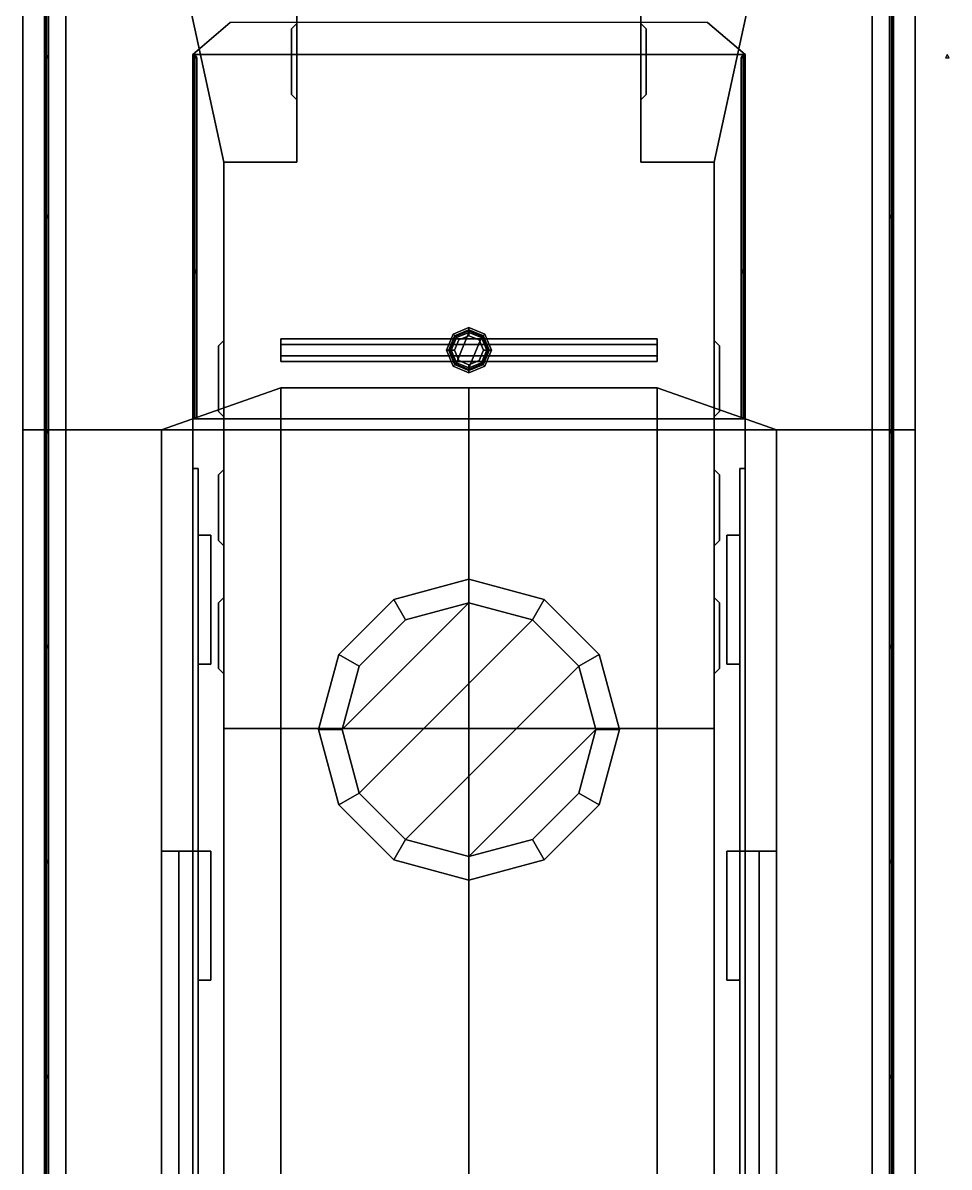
# Model space of a CAD drawing. Extents: x -4.2 to 4.5, y -27.1 to 28.6.
# Drawn here: x -4.15 to 4.47, y 4.27 to 14.91 of the extents above; entities that cross this region are included whole.
import ezdxf

# ---------------------------------------------------------------- set-up
doc = ezdxf.new("R2010")
doc.units = 0
doc.layers.get('0').update_dxf_attribs({"linetype": 'CONTINUOUS'})
doc.layers.add('RAILINGS', color=6, linetype='CONTINUOUS')
doc.layers.add('SUPERSTRUCTURE', color=3, linetype='CONTINUOUS')

msp = doc.modelspace()

# ---------------------------------------------------------------- linework, layer by layer
for points in [[(-3.95, 21.29), (-3.95, 21.29, -1.15), (-3.95, 11.13, -1.15), (-3.95, 11.13)], [(-3.95, 21.29, -1.15), (-3.75, 21.29, -1.36), (-3.75, 11.13, -1.36), (-3.95, 11.13, -1.15)], [(-3.95, 20.73, 0.25), (-3.95, 21.29), (-3.95, 11.13), (-3.95, 11.13, 0.25)], [(-3.95, 11.13, 0.89), (-3.95, 21.29, 0.99), (-3.95, 20.73, 0.5), (-3.95, 11.13, 0.5)], [(-1.6, 13.62, 0.915), (-1.6, 19.57, 0.973), (-3.95, 21.29, 0.99), (-2.28, 13.62, 0.915)], [(-2.28, 11.13, 0.89), (-2.28, 13.62, 0.915), (-3.95, 21.29, 0.99), (-3.95, 11.13, 0.89)], [(-3.75, 11.13, -1.36), (-3.75, 21.29, -1.36), (3.75, 21.29, -1.36), (3.75, 11.13, -1.36)], [(2.28, 13.62, 0.915), (3.95, 21.29, 0.99), (1.6, 19.57, 0.973), (1.6, 13.62, 0.915)], [(3.95, 11.13, 0.89), (3.95, 21.29, 0.99), (2.28, 13.62, 0.915), (2.28, 11.13, 0.89)], [(3.75, 11.13, -1.36), (3.75, 21.29, -1.36), (3.95, 21.29, -1.15), (3.95, 11.13, -1.15)], [(3.95, 11.13, -1.15), (3.95, 21.29, -1.15), (3.95, 21.29), (3.95, 11.13)], [(3.95, 11.13), (3.95, 21.29), (3.95, 20.73, 0.25), (3.95, 11.13, 0.25)], [(3.95, 11.13, 0.5), (3.95, 20.73, 0.5), (3.95, 21.29, 0.99), (3.95, 11.13, 0.89)], [(-4.15, 20.73, 0.5), (-4.15, 20.73, 0.25), (-4.15, 11.13, 0.25), (-4.15, 11.13, 0.5)], [(-4.15, 11.13, 0.25), (-4.15, 20.73, 0.25), (-3.95, 20.73, 0.25), (-3.95, 11.13, 0.25)], [(-3.95, 11.13, 0.5), (-3.95, 20.73, 0.5), (-4.15, 20.73, 0.5), (-4.15, 11.13, 0.5)], [(3.95, 11.13, 0.25), (3.95, 20.73, 0.25), (4.15, 20.73, 0.25), (4.15, 11.13, 0.25)], [(4.15, 11.13, 0.5), (4.15, 20.73, 0.5), (3.95, 20.73, 0.5), (3.95, 11.13, 0.5)], [(4.15, 20.73, 0.25), (4.15, 20.73, 0.5), (4.15, 11.13, 0.5), (4.15, 11.13, 0.25)], [(-1.6, 14.91, 2.64), (-1.6, 14.91, 0.97), (-1.65, 14.86, 1.01), (-1.65, 14.86, 2.59)], [(-1.6, 14.91, 0.97), (-1.6, 14.2, 0.97), (-1.65, 14.25, 1.01), (-1.65, 14.86, 1.01)], [(-1.65, 14.86, 2.59), (-1.65, 14.25, 2.59), (-1.6, 14.2, 2.64), (-1.6, 14.91, 2.64)], [(1.65, 14.86, 2.59), (1.65, 14.86, 1.01), (1.6, 14.91, 0.97), (1.6, 14.91, 2.64)], [(1.6, 14.2, 0.97), (1.6, 14.91, 0.97), (1.65, 14.86, 1.01), (1.65, 14.25, 1.01)], [(1.65, 14.25, 2.59), (1.65, 14.86, 2.59), (1.6, 14.91, 2.64), (1.6, 14.2, 2.64)], [(-1.65, 14.86, 1.01), (-1.65, 14.25, 1.01), (-1.65, 14.25, 2.59), (-1.65, 14.86, 2.59)], [(1.65, 14.25, 1.01), (1.65, 14.86, 1.01), (1.65, 14.86, 2.59), (1.65, 14.25, 2.59)], [(-1.65, 14.25, 2.59), (-1.65, 14.25, 1.01), (-1.6, 14.2, 0.97), (-1.6, 14.2, 2.64)], [(1.6, 14.2, 2.64), (1.6, 14.2, 0.97), (1.65, 14.25, 1.01), (1.65, 14.25, 2.59)], [(-0.117, 11.753, 16.955), (0, 12.035, 16.955), (-0.117, 11.987, 16.955), (-0.165, 11.87, 16.955)], [(-0.148, 12.018, 6.015), (-0.117, 11.987, 6.06), (0, 12.035, 6.06), (0, 12.08, 6.015)], [(-0.117, 11.987, 5.97), (-0.148, 12.018, 6.015), (0, 12.08, 6.015), (0, 12.035, 5.97)], [(0, 12.06, 3.07), (-0.134, 12.004, 3.07), (-0.117, 11.987, 5.97), (0, 12.035, 5.97)], [(-0.127, 11.997, 9.265), (-0.095, 11.965, 9.31), (0, 12.005, 9.31), (0, 12.05, 9.265)], [(-0.095, 11.965, 9.22), (-0.127, 11.997, 9.265), (0, 12.05, 9.265), (0, 12.005, 9.22)], [(0, 12.035, 6.06), (-0.117, 11.987, 6.06), (-0.095, 11.965, 9.22), (0, 12.005, 9.22)], [(0, 12.035, 16.81), (-0.117, 11.987, 16.81), (-0.117, 11.987, 16.955), (0, 12.035, 16.955)], [(0, 11.705, 16.955), (0.117, 11.987, 16.955), (0, 12.035, 16.955), (-0.117, 11.753, 16.955)], [(0, 12.08, 6.015), (0, 12.035, 6.06), (0.117, 11.987, 6.06), (0.148, 12.018, 6.015)], [(0, 12.035, 5.97), (0, 12.08, 6.015), (0.148, 12.018, 6.015), (0.117, 11.987, 5.97)], [(0.134, 12.004, 3.07), (0, 12.06, 3.07), (0, 12.035, 5.97), (0.117, 11.987, 5.97)], [(0, 12.05, 9.265), (0, 12.005, 9.31), (0.095, 11.965, 9.31), (0.127, 11.997, 9.265)], [(0, 12.005, 9.22), (0, 12.05, 9.265), (0.127, 11.997, 9.265), (0.095, 11.965, 9.22)], [(0.117, 11.987, 6.06), (0, 12.035, 6.06), (0, 12.005, 9.22), (0.095, 11.965, 9.22)], [(0.117, 11.987, 16.81), (0, 12.035, 16.81), (0, 12.035, 16.955), (0.117, 11.987, 16.955)], [(-2.28, 11.96, 2.64), (-2.28, 11.96, 0.97), (-2.33, 11.91, 1.01), (-2.33, 11.91, 2.59)], [(-2.28, 11.96, 0.97), (-2.28, 11.25, 0.97), (-2.33, 11.3, 1.01), (-2.33, 11.91, 1.01)], [(-2.33, 11.91, 2.59), (-2.33, 11.3, 2.59), (-2.28, 11.25, 2.64), (-2.28, 11.96, 2.64)], [(1.75, 11.922, 16.006), (1.75, 11.975, 15.915), (-1.75, 11.975, 15.915), (-1.75, 11.922, 16.006)], [(1.75, 11.975, 15.915), (1.75, 11.922, 15.824), (-1.75, 11.922, 15.824), (-1.75, 11.975, 15.915)], [(-1.75, 11.765, 15.915), (-1.75, 11.975, 15.915), (-1.75, 11.922, 15.824), (-1.75, 11.817, 15.824)], [(-1.75, 11.817, 16.006), (-1.75, 11.922, 16.006), (-1.75, 11.975, 15.915), (-1.75, 11.765, 15.915)], [(1.75, 11.817, 16.006), (1.75, 11.922, 16.006), (-1.75, 11.922, 16.006), (-1.75, 11.817, 16.006)], [(1.75, 11.922, 15.824), (1.75, 11.817, 15.824), (-1.75, 11.817, 15.824), (-1.75, 11.922, 15.824)], [(-0.21, 11.87, 6.015), (-0.165, 11.87, 6.06), (-0.117, 11.987, 6.06), (-0.148, 12.018, 6.015)], [(-0.165, 11.87, 5.97), (-0.21, 11.87, 6.015), (-0.148, 12.018, 6.015), (-0.117, 11.987, 5.97)], [(-0.134, 12.004, 3.07), (-0.19, 11.87, 3.07), (-0.165, 11.87, 5.97), (-0.117, 11.987, 5.97)], [(-0.18, 11.87, 9.265), (-0.135, 11.87, 9.31), (-0.095, 11.965, 9.31), (-0.127, 11.997, 9.265)], [(-0.135, 11.87, 9.22), (-0.18, 11.87, 9.265), (-0.127, 11.997, 9.265), (-0.095, 11.965, 9.22)], [(-0.117, 11.987, 6.06), (-0.165, 11.87, 6.06), (-0.135, 11.87, 9.22), (-0.095, 11.965, 9.22)], [(-0.117, 11.987, 16.81), (-0.165, 11.87, 16.81), (-0.165, 11.87, 16.955), (-0.117, 11.987, 16.955)], [(-0.095, 11.965, 9.31), (-0.135, 11.87, 9.31), (-0.135, 11.87, 16.81), (-0.095, 11.965, 16.81)], [(0, 12.005, 9.31), (-0.095, 11.965, 9.31), (-0.095, 11.965, 16.81), (0, 12.005, 16.81)], [(0.095, 11.965, 9.31), (0, 12.005, 9.31), (0, 12.005, 16.81), (0.095, 11.965, 16.81)], [(0.117, 11.753, 16.955), (0.165, 11.87, 16.955), (0.117, 11.987, 16.955), (0, 11.705, 16.955)], [(0.127, 11.997, 9.265), (0.095, 11.965, 9.31), (0.135, 11.87, 9.31), (0.18, 11.87, 9.265)], [(0.095, 11.965, 9.22), (0.127, 11.997, 9.265), (0.18, 11.87, 9.265), (0.135, 11.87, 9.22)], [(0.165, 11.87, 6.06), (0.117, 11.987, 6.06), (0.095, 11.965, 9.22), (0.135, 11.87, 9.22)], [(0.135, 11.87, 9.31), (0.095, 11.965, 9.31), (0.095, 11.965, 16.81), (0.135, 11.87, 16.81)], [(0.148, 12.018, 6.015), (0.117, 11.987, 6.06), (0.165, 11.87, 6.06), (0.21, 11.87, 6.015)], [(0.117, 11.987, 5.97), (0.148, 12.018, 6.015), (0.21, 11.87, 6.015), (0.165, 11.87, 5.97)], [(0.19, 11.87, 3.07), (0.134, 12.004, 3.07), (0.117, 11.987, 5.97), (0.165, 11.87, 5.97)], [(0.165, 11.87, 16.81), (0.117, 11.987, 16.81), (0.117, 11.987, 16.955), (0.165, 11.87, 16.955)], [(1.75, 11.817, 15.824), (1.75, 11.922, 15.824), (1.75, 11.975, 15.915), (1.75, 11.765, 15.915)], [(1.75, 11.765, 15.915), (1.75, 11.975, 15.915), (1.75, 11.922, 16.006), (1.75, 11.817, 16.006)], [(2.33, 11.91, 2.59), (2.33, 11.91, 1.01), (2.28, 11.96, 0.97), (2.28, 11.96, 2.64)], [(2.28, 11.25, 0.97), (2.28, 11.96, 0.97), (2.33, 11.91, 1.01), (2.33, 11.3, 1.01)], [(2.33, 11.3, 2.59), (2.33, 11.91, 2.59), (2.28, 11.96, 2.64), (2.28, 11.25, 2.64)], [(-2.33, 11.91, 1.01), (-2.33, 11.3, 1.01), (-2.33, 11.3, 2.59), (-2.33, 11.91, 2.59)], [(1.75, 11.765, 15.915), (1.75, 11.817, 16.006), (-1.75, 11.817, 16.006), (-1.75, 11.765, 15.915)], [(1.75, 11.817, 15.824), (1.75, 11.765, 15.915), (-1.75, 11.765, 15.915), (-1.75, 11.817, 15.824)], [(-0.148, 11.722, 6.015), (-0.117, 11.753, 6.06), (-0.165, 11.87, 6.06), (-0.21, 11.87, 6.015)], [(-0.117, 11.753, 5.97), (-0.148, 11.722, 6.015), (-0.21, 11.87, 6.015), (-0.165, 11.87, 5.97)], [(-0.19, 11.87, 3.07), (-0.134, 11.736, 3.07), (-0.117, 11.753, 5.97), (-0.165, 11.87, 5.97)], [(-0.127, 11.743, 9.265), (-0.095, 11.775, 9.31), (-0.135, 11.87, 9.31), (-0.18, 11.87, 9.265)], [(-0.095, 11.775, 9.22), (-0.127, 11.743, 9.265), (-0.18, 11.87, 9.265), (-0.135, 11.87, 9.22)], [(-0.165, 11.87, 6.06), (-0.117, 11.753, 6.06), (-0.095, 11.775, 9.22), (-0.135, 11.87, 9.22)], [(-0.165, 11.87, 16.81), (-0.117, 11.753, 16.81), (-0.117, 11.753, 16.955), (-0.165, 11.87, 16.955)], [(-0.135, 11.87, 9.31), (-0.095, 11.775, 9.31), (-0.095, 11.775, 16.81), (-0.135, 11.87, 16.81)], [(0.18, 11.87, 9.265), (0.135, 11.87, 9.31), (0.095, 11.775, 9.31), (0.127, 11.743, 9.265)], [(0.135, 11.87, 9.22), (0.18, 11.87, 9.265), (0.127, 11.743, 9.265), (0.095, 11.775, 9.22)], [(0.117, 11.753, 6.06), (0.165, 11.87, 6.06), (0.135, 11.87, 9.22), (0.095, 11.775, 9.22)], [(0.095, 11.775, 9.31), (0.135, 11.87, 9.31), (0.135, 11.87, 16.81), (0.095, 11.775, 16.81)], [(0.21, 11.87, 6.015), (0.165, 11.87, 6.06), (0.117, 11.753, 6.06), (0.148, 11.722, 6.015)], [(0.165, 11.87, 5.97), (0.21, 11.87, 6.015), (0.148, 11.722, 6.015), (0.117, 11.753, 5.97)], [(0.134, 11.736, 3.07), (0.19, 11.87, 3.07), (0.165, 11.87, 5.97), (0.117, 11.753, 5.97)], [(0.117, 11.753, 16.81), (0.165, 11.87, 16.81), (0.165, 11.87, 16.955), (0.117, 11.753, 16.955)], [(2.33, 11.3, 1.01), (2.33, 11.91, 1.01), (2.33, 11.91, 2.59), (2.33, 11.3, 2.59)], [(0, 11.66, 6.015), (0, 11.705, 6.06), (-0.117, 11.753, 6.06), (-0.148, 11.722, 6.015)], [(0, 11.705, 5.97), (0, 11.66, 6.015), (-0.148, 11.722, 6.015), (-0.117, 11.753, 5.97)], [(-0.134, 11.736, 3.07), (0, 11.68, 3.07), (0, 11.705, 5.97), (-0.117, 11.753, 5.97)], [(0, 11.69, 9.265), (0, 11.735, 9.31), (-0.095, 11.775, 9.31), (-0.127, 11.743, 9.265)], [(0, 11.735, 9.22), (0, 11.69, 9.265), (-0.127, 11.743, 9.265), (-0.095, 11.775, 9.22)], [(-0.117, 11.753, 6.06), (0, 11.705, 6.06), (0, 11.735, 9.22), (-0.095, 11.775, 9.22)], [(-0.117, 11.753, 16.81), (0, 11.705, 16.81), (0, 11.705, 16.955), (-0.117, 11.753, 16.955)], [(-0.095, 11.775, 9.31), (0, 11.735, 9.31), (0, 11.735, 16.81), (-0.095, 11.775, 16.81)], [(0.127, 11.743, 9.265), (0.095, 11.775, 9.31), (0, 11.735, 9.31), (0, 11.69, 9.265)], [(0.095, 11.775, 9.22), (0.127, 11.743, 9.265), (0, 11.69, 9.265), (0, 11.735, 9.22)], [(0, 11.705, 6.06), (0.117, 11.753, 6.06), (0.095, 11.775, 9.22), (0, 11.735, 9.22)], [(0, 11.735, 9.31), (0.095, 11.775, 9.31), (0.095, 11.775, 16.81), (0, 11.735, 16.81)], [(0.148, 11.722, 6.015), (0.117, 11.753, 6.06), (0, 11.705, 6.06), (0, 11.66, 6.015)], [(0.117, 11.753, 5.97), (0.148, 11.722, 6.015), (0, 11.66, 6.015), (0, 11.705, 5.97)], [(0, 11.68, 3.07), (0.134, 11.736, 3.07), (0.117, 11.753, 5.97), (0, 11.705, 5.97)], [(0, 11.705, 16.81), (0.117, 11.753, 16.81), (0.117, 11.753, 16.955), (0, 11.705, 16.955)], [(-2.33, 11.3, 2.59), (-2.33, 11.3, 1.01), (-2.28, 11.25, 0.97), (-2.28, 11.25, 2.64)], [(2.28, 11.25, 2.64), (2.28, 11.25, 0.97), (2.33, 11.3, 1.01), (2.33, 11.3, 2.59)], [(-4.15, 11.13, 0.5), (-4.15, 11.13, 0.25), (-4.15, 0, 0.25), (-4.15, 0, 0.5)], [(-4.15, 0, 0.25), (-4.15, 11.13, 0.25), (-3.95, 11.13, 0.25), (-3.95, 0, 0.25)], [(-3.95, 0, 0.5), (-3.95, 11.13, 0.5), (-4.15, 11.13, 0.5), (-4.15, 0, 0.5)], [(-3.95, 11.13), (-3.95, 11.13, -1.15), (-3.95, 0, -1.15), (-3.95, 0)], [(-3.95, 11.13, -1.15), (-3.75, 11.13, -1.36), (-3.75, 0, -1.36), (-3.95, 0, -1.15)], [(-3.95, 11.13, 0.25), (-3.95, 11.13), (-3.95, 0), (-3.95, 0, 0.25)], [(-3.95, 11.13, 0.89), (-3.95, 11.13, 0.5), (-3.95, 0, 0.5), (-3.95, 0, 0.89)], [(-2.28, 2.44, 0.89), (-2.28, 11.13, 0.89), (-3.95, 11.13, 0.89), (-3.95, 0, 0.89)], [(-3.75, 0, -1.36), (-3.75, 11.13, -1.36), (3.75, 11.13, -1.36), (3.75, 0, -1.36)], [(3.95, 0, 0.89), (3.95, 11.13, 0.89), (2.28, 11.13, 0.89), (2.28, 2.44, 0.89)], [(3.75, 0, -1.36), (3.75, 11.13, -1.36), (3.95, 11.13, -1.15), (3.95, 0, -1.15)], [(3.95, 0, -1.15), (3.95, 11.13, -1.15), (3.95, 11.13), (3.95, 0)], [(3.95, 0), (3.95, 11.13), (3.95, 11.13, 0.25), (3.95, 0, 0.25)], [(3.95, 0, 0.25), (3.95, 11.13, 0.25), (4.15, 11.13, 0.25), (4.15, 0, 0.25)], [(4.15, 0, 0.5), (4.15, 11.13, 0.5), (3.95, 11.13, 0.5), (3.95, 0, 0.5)], [(3.95, 0, 0.5), (3.95, 11.13, 0.5), (3.95, 11.13, 0.89), (3.95, 0, 0.89)], [(4.15, 11.13, 0.25), (4.15, 11.13, 0.5), (4.15, 0, 0.5), (4.15, 0, 0.25)], [(-2.52, 10.77, 3.56), (-2.52, -9.66, 3.56), (-2.52, -8.71, 3.73), (-2.52, 10.15, 3.73)], [(-2.52, 10.77, 3.56), (-2.52, 10.15, 3.73), (-2.52, 10.15, 4.7), (-2.52, 10.77, 4.8)], [(-2.52, 10.15, 4.7), (-2.52, -8.71, 4.7), (-2.52, -9.66, 4.8), (-2.52, 10.77, 4.8)], [(-2.28, 10.76, 2.64), (-2.28, 10.76, 0.97), (-2.33, 10.71, 1.01), (-2.33, 10.71, 2.59)], [(-2.28, 10.76, 0.97), (-2.28, 10.05, 0.97), (-2.33, 10.1, 1.01), (-2.33, 10.71, 1.01)], [(-2.33, 10.71, 2.59), (-2.33, 10.1, 2.59), (-2.28, 10.05, 2.64), (-2.28, 10.76, 2.64)], [(2.33, 10.71, 2.59), (2.33, 10.71, 1.01), (2.28, 10.76, 0.97), (2.28, 10.76, 2.64)], [(2.28, 10.05, 0.97), (2.28, 10.76, 0.97), (2.33, 10.71, 1.01), (2.33, 10.1, 1.01)], [(2.33, 10.1, 2.59), (2.33, 10.71, 2.59), (2.28, 10.76, 2.64), (2.28, 10.05, 2.64)], [(2.52, -8.71, 3.73), (2.52, -9.66, 3.56), (2.52, 10.77, 3.56), (2.52, 10.15, 3.73)], [(2.52, 10.15, 4.7), (2.52, 10.15, 3.73), (2.52, 10.77, 3.56), (2.52, 10.77, 4.8)], [(2.52, -9.66, 4.8), (2.52, -8.71, 4.7), (2.52, 10.15, 4.7), (2.52, 10.77, 4.8)], [(-2.33, 10.71, 1.01), (-2.33, 10.1, 1.01), (-2.33, 10.1, 2.59), (-2.33, 10.71, 2.59)], [(2.33, 10.1, 1.01), (2.33, 10.71, 1.01), (2.33, 10.71, 2.59), (2.33, 10.1, 2.59)], [(-2.52, 10.15, 3.73), (-2.52, 8.95, 3.73), (-2.4, 8.95, 3.73), (-2.4, 10.15, 3.73)], [(-2.52, 10.15, 4.7), (-2.52, 10.15, 3.73), (-2.4, 10.15, 3.73), (-2.4, 10.15, 4.7)], [(-2.4, 10.15, 3.73), (-2.4, 8.95, 3.73), (-2.4, 8.95, 4.7), (-2.4, 10.15, 4.7)], [(2.4, 10.15, 3.73), (2.4, 8.95, 3.73), (2.52, 8.95, 3.73), (2.52, 10.15, 3.73)], [(2.4, 10.15, 4.7), (2.4, 10.15, 3.73), (2.52, 10.15, 3.73), (2.52, 10.15, 4.7)], [(2.4, 8.95, 4.7), (2.4, 8.95, 3.73), (2.4, 10.15, 3.73), (2.4, 10.15, 4.7)], [(-2.33, 10.1, 2.59), (-2.33, 10.1, 1.01), (-2.28, 10.05, 0.97), (-2.28, 10.05, 2.64)], [(2.28, 10.05, 2.64), (2.28, 10.05, 0.97), (2.33, 10.1, 1.01), (2.33, 10.1, 2.59)], [(0, 9.74, 5.39), (-0.7, 9.552, 5.28), (-0.7, 9.552, 5.8), (0, 9.74, 5.8)], [(0, 9.74, 5.8), (-0.7, 9.552, 5.8), (-0.59, 9.362, 5.8), (0, 9.52, 5.8)], [(0.7, 9.552, 5.28), (0, 9.74, 5.39), (0, 9.74, 5.8), (0.7, 9.552, 5.8)], [(0.7, 9.552, 5.8), (0, 9.74, 5.8), (0, 9.52, 5.8), (0.59, 9.362, 5.8)], [(-2.28, 9.57, 2.64), (-2.28, 9.57, 0.97), (-2.33, 9.52, 1.01), (-2.33, 9.52, 2.59)], [(-2.28, 9.57, 0.97), (-2.28, 8.86, 0.97), (-2.33, 8.91, 1.01), (-2.33, 9.52, 1.01)], [(-2.33, 9.52, 2.59), (-2.33, 8.91, 2.59), (-2.28, 8.86, 2.64), (-2.28, 9.57, 2.64)], [(-2.33, 9.52, 1.01), (-2.33, 8.91, 1.01), (-2.33, 8.91, 2.59), (-2.33, 9.52, 2.59)], [(-0.7, 9.552, 5.28), (-1.212, 9.04, 5.2), (-1.212, 9.04, 5.8), (-0.7, 9.552, 5.8)], [(-0.7, 9.552, 5.8), (-1.212, 9.04, 5.8), (-1.022, 8.93, 5.8), (-0.59, 9.362, 5.8)], [(-1.022, 7.75, 5.41), (0.59, 9.362, 5.41), (0, 9.52, 5.41), (-1.18, 8.34, 5.41)], [(-1.18, 8.34, 5.41), (0, 9.52, 5.41), (-0.59, 9.362, 5.41), (-1.022, 8.93, 5.41)], [(-0.59, 9.362, 5.39), (0, 9.52, 5.39), (0, 9.52, 5.8), (-0.59, 9.362, 5.8)], [(0, 9.52, 5.39), (0.59, 9.362, 5.39), (0.59, 9.362, 5.8), (0, 9.52, 5.8)], [(1.212, 9.04, 5.8), (0.7, 9.552, 5.8), (0.59, 9.362, 5.8), (1.022, 8.93, 5.8)], [(1.212, 9.04, 5.2), (0.7, 9.552, 5.28), (0.7, 9.552, 5.8), (1.212, 9.04, 5.8)], [(2.33, 9.52, 2.59), (2.33, 9.52, 1.01), (2.28, 9.57, 0.97), (2.28, 9.57, 2.64)], [(2.28, 8.86, 0.97), (2.28, 9.57, 0.97), (2.33, 9.52, 1.01), (2.33, 8.91, 1.01)], [(2.33, 8.91, 2.59), (2.33, 9.52, 2.59), (2.28, 9.57, 2.64), (2.28, 8.86, 2.64)], [(2.33, 8.91, 1.01), (2.33, 9.52, 1.01), (2.33, 9.52, 2.59), (2.33, 8.91, 2.59)], [(-1.022, 8.93, 5.39), (-0.59, 9.362, 5.39), (-0.59, 9.362, 5.8), (-1.022, 8.93, 5.8)], [(-0.59, 7.318, 5.41), (1.022, 8.93, 5.41), (0.59, 9.362, 5.41), (-1.022, 7.75, 5.41)], [(0.59, 9.362, 5.39), (1.022, 8.93, 5.39), (1.022, 8.93, 5.8), (0.59, 9.362, 5.8)], [(-2.4, 8.95, 4.7), (-2.4, 8.95, 3.73), (-2.52, 8.95, 3.73), (-2.52, 8.95, 4.7)], [(-2.52, 8.95, 3.73), (-2.52, 7.21, 3.73), (-2.52, 7.21, 4.7), (-2.52, 8.95, 4.7)], [(-1.212, 9.04, 5.2), (-1.4, 8.34, 5.17), (-1.4, 8.34, 5.8), (-1.212, 9.04, 5.8)], [(-1.212, 9.04, 5.8), (-1.4, 8.34, 5.8), (-1.18, 8.34, 5.8), (-1.022, 8.93, 5.8)], [(1.4, 8.34, 5.8), (1.212, 9.04, 5.8), (1.022, 8.93, 5.8), (1.18, 8.34, 5.8)], [(1.4, 8.34, 5.17), (1.212, 9.04, 5.2), (1.212, 9.04, 5.8), (1.4, 8.34, 5.8)], [(2.52, 8.95, 4.7), (2.52, 8.95, 3.73), (2.4, 8.95, 3.73), (2.4, 8.95, 4.7)], [(2.52, 7.21, 4.7), (2.52, 7.21, 3.73), (2.52, 8.95, 3.73), (2.52, 8.95, 4.7)], [(-2.33, 8.91, 2.59), (-2.33, 8.91, 1.01), (-2.28, 8.86, 0.97), (-2.28, 8.86, 2.64)], [(-1.18, 8.34, 5.39), (-1.022, 8.93, 5.39), (-1.022, 8.93, 5.8), (-1.18, 8.34, 5.8)], [(0, 7.16, 5.41), (1.18, 8.34, 5.41), (1.022, 8.93, 5.41), (-0.59, 7.318, 5.41)], [(1.022, 8.93, 5.39), (1.18, 8.34, 5.39), (1.18, 8.34, 5.8), (1.022, 8.93, 5.8)], [(2.28, 8.86, 2.64), (2.28, 8.86, 0.97), (2.33, 8.91, 1.01), (2.33, 8.91, 2.59)], [(-1.4, 8.34, 5.17), (-1.212, 7.64, 5.2), (-1.212, 7.64, 5.8), (-1.4, 8.34, 5.8)], [(-1.4, 8.34, 5.8), (-1.212, 7.64, 5.8), (-1.022, 7.75, 5.8), (-1.18, 8.34, 5.8)], [(-1.022, 7.75, 5.39), (-1.18, 8.34, 5.39), (-1.18, 8.34, 5.8), (-1.022, 7.75, 5.8)], [(0.59, 7.318, 5.41), (1.022, 7.75, 5.41), (1.18, 8.34, 5.41), (0, 7.16, 5.41)], [(1.18, 8.34, 5.39), (1.022, 7.75, 5.39), (1.022, 7.75, 5.8), (1.18, 8.34, 5.8)], [(1.212, 7.64, 5.8), (1.4, 8.34, 5.8), (1.18, 8.34, 5.8), (1.022, 7.75, 5.8)], [(1.212, 7.64, 5.2), (1.4, 8.34, 5.17), (1.4, 8.34, 5.8), (1.212, 7.64, 5.8)], [(-1.212, 7.64, 5.8), (-0.7, 7.128, 5.8), (-0.59, 7.318, 5.8), (-1.022, 7.75, 5.8)], [(-0.59, 7.318, 5.39), (-1.022, 7.75, 5.39), (-1.022, 7.75, 5.8), (-0.59, 7.318, 5.8)], [(1.022, 7.75, 5.39), (0.59, 7.318, 5.39), (0.59, 7.318, 5.8), (1.022, 7.75, 5.8)], [(0.7, 7.128, 5.8), (1.212, 7.64, 5.8), (1.022, 7.75, 5.8), (0.59, 7.318, 5.8)], [(-1.212, 7.64, 5.2), (-0.7, 7.128, 5.28), (-0.7, 7.128, 5.8), (-1.212, 7.64, 5.8)], [(0.7, 7.128, 5.28), (1.212, 7.64, 5.2), (1.212, 7.64, 5.8), (0.7, 7.128, 5.8)], [(-0.7, 7.128, 5.8), (0, 6.94, 5.8), (0, 7.16, 5.8), (-0.59, 7.318, 5.8)], [(0, 7.16, 5.39), (-0.59, 7.318, 5.39), (-0.59, 7.318, 5.8), (0, 7.16, 5.8)], [(0.59, 7.318, 5.39), (0, 7.16, 5.39), (0, 7.16, 5.8), (0.59, 7.318, 5.8)], [(0, 6.94, 5.8), (0.7, 7.128, 5.8), (0.59, 7.318, 5.8), (0, 7.16, 5.8)], [(-2.52, 7.21, 4.7), (-2.52, 7.21, 3.73), (-2.4, 7.21, 3.73), (-2.4, 7.21, 4.7)], [(-2.52, 7.21, 3.73), (-2.52, 6.01, 3.73), (-2.4, 6.01, 3.73), (-2.4, 7.21, 3.73)], [(-2.4, 7.21, 3.73), (-2.4, 6.01, 3.73), (-2.4, 6.01, 4.7), (-2.4, 7.21, 4.7)], [(2.4, 6.01, 4.7), (2.4, 6.01, 3.73), (2.4, 7.21, 3.73), (2.4, 7.21, 4.7)], [(2.4, 7.21, 4.7), (2.4, 7.21, 3.73), (2.52, 7.21, 3.73), (2.52, 7.21, 4.7)], [(2.4, 7.21, 3.73), (2.4, 6.01, 3.73), (2.52, 6.01, 3.73), (2.52, 7.21, 3.73)], [(-0.7, 7.128, 5.28), (0, 6.94, 5.39), (0, 6.94, 5.8), (-0.7, 7.128, 5.8)], [(0, 6.94, 5.39), (0.7, 7.128, 5.28), (0.7, 7.128, 5.8), (0, 6.94, 5.8)], [(-2.4, 6.01, 4.7), (-2.4, 6.01, 3.73), (-2.52, 6.01, 3.73), (-2.52, 6.01, 4.7)], [(-2.52, 6.01, 3.73), (-2.52, 4.27, 3.73), (-2.52, 4.27, 4.7), (-2.52, 6.01, 4.7)], [(2.52, 6.01, 4.7), (2.52, 6.01, 3.73), (2.4, 6.01, 3.73), (2.4, 6.01, 4.7)], [(2.52, 4.27, 4.7), (2.52, 4.27, 3.73), (2.52, 6.01, 3.73), (2.52, 6.01, 4.7)]]:
    msp.add_3dface(points)
at = {"layer": 'RAILINGS'}
for points in [[(-3.93, 11.13, 1.86), (-3.947, 11.13, 1.89), (-3.947, 21.29, 1.98), (-3.93, 21.29, 1.95)], [(-3.947, 11.13, 1.89), (-3.913, 11.13, 1.89), (-3.913, 21.29, 1.98), (-3.947, 21.29, 1.98)], [(-3.913, 11.13, 1.89), (-3.93, 11.13, 1.86), (-3.93, 21.29, 1.95), (-3.913, 21.29, 1.98)], [(3.913, 11.13, 1.89), (3.947, 11.13, 1.89), (3.947, 21.29, 1.98), (3.913, 21.29, 1.98)], [(3.93, 11.13, 1.86), (3.913, 11.13, 1.89), (3.913, 21.29, 1.98), (3.93, 21.29, 1.95)], [(3.947, 11.13, 1.89), (3.93, 11.13, 1.86), (3.93, 21.29, 1.95), (3.947, 21.29, 1.98)], [(-3.913, 14.59, 1.5), (-3.93, 14.62, 1.47), (-3.947, 14.59, 1.5)], [(-2.55, 14.62, 3.07), (-2.567, 14.59, 3.07), (-2.567, 14.59, 4.07), (-2.55, 14.62, 4.04)], [(-2.55, 11.23, 3.55), (-2.567, 11.23, 3.58), (-2.567, 14.59, 3.58), (-2.55, 14.62, 3.55)], [(-2.55, 11.23, 4.04), (-2.567, 11.23, 4.07), (-2.567, 14.59, 4.07), (-2.55, 14.62, 4.04)], [(-2.533, 14.59, 4.07), (-2.55, 14.62, 4.04), (-2.567, 14.59, 4.07)], [(-2.567, 14.59, 3.07), (-2.533, 14.59, 3.07), (-2.533, 14.59, 4.07), (-2.567, 14.59, 4.07)], [(-2.567, 11.23, 3.58), (-2.533, 11.23, 3.58), (-2.533, 14.59, 3.58), (-2.567, 14.59, 3.58)], [(-2.567, 11.23, 4.07), (-2.533, 11.23, 4.07), (-2.533, 14.59, 4.07), (-2.567, 14.59, 4.07)], [(-2.533, 14.59, 3.07), (-2.55, 14.62, 3.07), (-2.55, 14.62, 4.04), (-2.533, 14.59, 4.07)], [(-2.533, 11.23, 3.58), (-2.55, 11.23, 3.55), (-2.55, 14.62, 3.55), (-2.533, 14.59, 3.58)], [(-2.533, 11.23, 4.07), (-2.55, 11.23, 4.04), (-2.55, 14.62, 4.04), (-2.533, 14.59, 4.07)], [(2.55, 14.62, 3.07), (2.533, 14.59, 3.07), (2.533, 14.59, 4.07), (2.55, 14.62, 4.04)], [(2.55, 11.23, 4.04), (2.533, 11.23, 4.07), (2.533, 14.59, 4.07), (2.55, 14.62, 4.04)], [(2.55, 11.23, 3.55), (2.533, 11.23, 3.58), (2.533, 14.59, 3.58), (2.55, 14.62, 3.55)], [(2.567, 14.59, 4.07), (2.55, 14.62, 4.04), (2.533, 14.59, 4.07)], [(2.533, 14.59, 3.07), (2.567, 14.59, 3.07), (2.567, 14.59, 4.07), (2.533, 14.59, 4.07)], [(2.533, 11.23, 4.07), (2.567, 11.23, 4.07), (2.567, 14.59, 4.07), (2.533, 14.59, 4.07)], [(2.533, 11.23, 3.58), (2.567, 11.23, 3.58), (2.567, 14.59, 3.58), (2.533, 14.59, 3.58)], [(2.567, 14.59, 3.07), (2.55, 14.62, 3.07), (2.55, 14.62, 4.04), (2.567, 14.59, 4.07)], [(2.567, 11.23, 4.07), (2.55, 11.23, 4.04), (2.55, 14.62, 4.04), (2.567, 14.59, 4.07)], [(2.567, 11.23, 3.58), (2.55, 11.23, 3.55), (2.55, 14.62, 3.55), (2.567, 14.59, 3.58)], [(4.467, 14.59, 1.5), (4.45, 14.62, 1.47), (4.433, 14.59, 1.5)], [(-3.93, 13.13, 0.9), (-3.947, 13.1, 0.9), (-3.947, 13.1, 1.9), (-3.93, 13.13, 1.87)], [(-3.947, 13.1, 0.9), (-3.913, 13.1, 0.9), (-3.913, 13.1, 1.9), (-3.947, 13.1, 1.9)], [(-3.913, 13.1, 0.9), (-3.93, 13.13, 0.9), (-3.93, 13.13, 1.87), (-3.913, 13.1, 1.9)], [(3.93, 13.13, 0.9), (3.913, 13.1, 0.9), (3.913, 13.1, 1.9), (3.93, 13.13, 1.87)], [(3.913, 13.1, 0.9), (3.947, 13.1, 0.9), (3.947, 13.1, 1.9), (3.913, 13.1, 1.9)], [(3.947, 13.1, 0.9), (3.93, 13.13, 0.9), (3.93, 13.13, 1.87), (3.947, 13.1, 1.9)], [(-2.55, 12.62, 3.07), (-2.567, 12.59, 3.07), (-2.567, 12.59, 4.07), (-2.55, 12.62, 4.04)], [(-2.567, 12.59, 3.07), (-2.533, 12.59, 3.07), (-2.533, 12.59, 4.07), (-2.567, 12.59, 4.07)], [(-2.533, 12.59, 3.07), (-2.55, 12.62, 3.07), (-2.55, 12.62, 4.04), (-2.533, 12.59, 4.07)], [(2.55, 12.62, 3.07), (2.533, 12.59, 3.07), (2.533, 12.59, 4.07), (2.55, 12.62, 4.04)], [(2.533, 12.59, 3.07), (2.567, 12.59, 3.07), (2.567, 12.59, 4.07), (2.533, 12.59, 4.07)], [(2.567, 12.59, 3.07), (2.55, 12.62, 3.07), (2.55, 12.62, 4.04), (2.567, 12.59, 4.07)], [(-3.93, -0.87, 1.86), (-3.947, -0.9, 1.89), (-3.947, 11.13, 1.89), (-3.93, 11.13, 1.86)], [(-3.947, -0.9, 1.89), (-3.913, -0.9, 1.89), (-3.913, 11.13, 1.89), (-3.947, 11.13, 1.89)], [(-3.93, 11.13, 0.89), (-3.947, 11.1, 0.89), (-3.947, 11.1, 1.89), (-3.93, 11.13, 1.86)], [(-3.947, 11.1, 0.89), (-3.913, 11.1, 0.89), (-3.913, 11.1, 1.89), (-3.947, 11.1, 1.89)], [(-3.913, -0.9, 1.89), (-3.93, -0.87, 1.86), (-3.93, 11.13, 1.86), (-3.913, 11.13, 1.89)], [(-3.913, 11.1, 0.89), (-3.93, 11.13, 0.89), (-3.93, 11.13, 1.86), (-3.913, 11.1, 1.89)], [(3.93, -0.87, 1.86), (3.913, -0.9, 1.89), (3.913, 11.13, 1.89), (3.93, 11.13, 1.86)], [(3.913, -0.9, 1.89), (3.947, -0.9, 1.89), (3.947, 11.13, 1.89), (3.913, 11.13, 1.89)], [(3.93, 11.13, 0.89), (3.913, 11.1, 0.89), (3.913, 11.1, 1.89), (3.93, 11.13, 1.86)], [(3.913, 11.1, 0.89), (3.947, 11.1, 0.89), (3.947, 11.1, 1.89), (3.913, 11.1, 1.89)], [(3.947, -0.9, 1.89), (3.93, -0.87, 1.86), (3.93, 11.13, 1.86), (3.947, 11.13, 1.89)], [(3.947, 11.1, 0.89), (3.93, 11.13, 0.89), (3.93, 11.13, 1.86), (3.947, 11.1, 1.89)], [(-3.93, 9.13, 0.89), (-3.947, 9.1, 0.89), (-3.947, 9.1, 1.89), (-3.93, 9.13, 1.86)], [(-3.947, 9.1, 0.89), (-3.913, 9.1, 0.89), (-3.913, 9.1, 1.89), (-3.947, 9.1, 1.89)], [(-3.913, 9.1, 0.89), (-3.93, 9.13, 0.89), (-3.93, 9.13, 1.86), (-3.913, 9.1, 1.89)], [(3.93, 9.13, 0.89), (3.913, 9.1, 0.89), (3.913, 9.1, 1.89), (3.93, 9.13, 1.86)], [(3.913, 9.1, 0.89), (3.947, 9.1, 0.89), (3.947, 9.1, 1.89), (3.913, 9.1, 1.89)], [(3.947, 9.1, 0.89), (3.93, 9.13, 0.89), (3.93, 9.13, 1.86), (3.947, 9.1, 1.89)], [(-3.93, 7.13, 0.89), (-3.947, 7.1, 0.89), (-3.947, 7.1, 1.89), (-3.93, 7.13, 1.86)], [(-3.947, 7.1, 0.89), (-3.913, 7.1, 0.89), (-3.913, 7.1, 1.89), (-3.947, 7.1, 1.89)], [(-3.913, 7.1, 0.89), (-3.93, 7.13, 0.89), (-3.93, 7.13, 1.86), (-3.913, 7.1, 1.89)], [(3.93, 7.13, 0.89), (3.913, 7.1, 0.89), (3.913, 7.1, 1.89), (3.93, 7.13, 1.86)], [(3.913, 7.1, 0.89), (3.947, 7.1, 0.89), (3.947, 7.1, 1.89), (3.913, 7.1, 1.89)], [(3.947, 7.1, 0.89), (3.93, 7.13, 0.89), (3.93, 7.13, 1.86), (3.947, 7.1, 1.89)], [(-3.93, 5.13, 0.89), (-3.947, 5.1, 0.89), (-3.947, 5.1, 1.89), (-3.93, 5.13, 1.86)], [(-3.913, 5.1, 0.89), (-3.93, 5.13, 0.89), (-3.93, 5.13, 1.86), (-3.913, 5.1, 1.89)], [(3.93, 5.13, 0.89), (3.913, 5.1, 0.89), (3.913, 5.1, 1.89), (3.93, 5.13, 1.86)], [(3.947, 5.1, 0.89), (3.93, 5.13, 0.89), (3.93, 5.13, 1.86), (3.947, 5.1, 1.89)], [(-3.947, 5.1, 0.89), (-3.913, 5.1, 0.89), (-3.913, 5.1, 1.89), (-3.947, 5.1, 1.89)], [(3.913, 5.1, 0.89), (3.947, 5.1, 0.89), (3.947, 5.1, 1.89), (3.913, 5.1, 1.89)]]:
    msp.add_3dface(points, dxfattribs=at)
at = {"layer": 'SUPERSTRUCTURE'}
for points in [[(-1.6, 18.37, 2.64), (-1.6, 14.2, 2.64), (-1.6, 13.62, 2.75), (-1.6, 19.57, 2.75)], [(-1.6, 18.37, 0.97), (-1.6, 19.57, 0.973), (-1.6, 13.62, 0.915), (-1.6, 14.2, 0.97)], [(1.6, 14.2, 0.97), (1.6, 13.62, 0.915), (1.6, 19.57, 0.973), (1.6, 18.37, 0.97)], [(1.6, 13.62, 2.75), (1.6, 14.2, 2.64), (1.6, 18.37, 2.64), (1.6, 19.57, 2.75)], [(-1.6, 16.52, 2.64), (-1.6, 16.52, 0.97), (-1.6, 14.91, 0.97), (-1.6, 14.91, 2.64)], [(1.6, 14.91, 2.64), (1.6, 14.91, 0.97), (1.6, 16.52, 0.97), (1.6, 16.52, 2.64)], [(2.57, 14.62, 3.07), (2.22, 14.92, 3.07), (-2.22, 14.92, 3.07), (-2.57, 14.62, 3.07)], [(-2.22, 14.92, 3.07), (-2.22, 14.92, 2.75), (-2.57, 14.62, 2.75), (-2.57, 14.62, 3.07)], [(2.57, 14.62, 2.75), (2.22, 14.92, 2.75), (2.22, 14.92, 3.07), (2.57, 14.62, 3.07)], [(-2.57, 14.62, 3.07), (-2.57, 11.23, 3.07), (2.57, 11.23, 3.07), (2.57, 14.62, 3.07)], [(-2.57, 14.62, 2.75), (-2.57, 11.23, 2.75), (-2.57, 11.23, 3.07), (-2.57, 14.62, 3.07)], [(2.57, 11.23, 3.07), (2.57, 11.23, 2.75), (2.57, 14.62, 2.75), (2.57, 14.62, 3.07)], [(-1.6, 14.2, 2.64), (-1.6, 14.2, 0.97), (-1.6, 13.62, 0.915), (-1.6, 13.62, 2.75)], [(1.6, 13.62, 2.75), (1.6, 13.62, 0.915), (1.6, 14.2, 0.97), (1.6, 14.2, 2.64)], [(-2.28, 13.62, 0.915), (-2.28, 11.96, 0.97), (-2.28, 11.96, 2.64), (-2.28, 13.62, 2.75)], [(-1.6, 13.62, 2.75), (-1.6, 13.62, 0.915), (-2.28, 13.62, 0.915), (-2.28, 13.62, 2.75)], [(-2.28, 13.62, 0.915), (-2.28, 11.13, 0.89), (-2.28, 11.25, 0.97), (-2.28, 11.96, 0.97)], [(-2.28, 11.96, 2.64), (-2.28, 11.25, 2.64), (-2.28, 11.13, 2.75), (-2.28, 13.62, 2.75)], [(2.28, 13.62, 2.75), (2.28, 13.62, 0.915), (1.6, 13.62, 0.915), (1.6, 13.62, 2.75)], [(2.28, 11.25, 0.97), (2.28, 11.13, 0.89), (2.28, 13.62, 0.915), (2.28, 11.96, 0.97)], [(2.28, 11.96, 2.64), (2.28, 11.96, 0.97), (2.28, 13.62, 0.915), (2.28, 13.62, 2.75)], [(2.28, 11.13, 2.75), (2.28, 11.25, 2.64), (2.28, 11.96, 2.64), (2.28, 13.62, 2.75)], [(-1.75, 11.52, 4.8), (-2.86, 11.13, 4.8), (-2.86, 11.13, 4.96), (-1.75, 11.52, 5.12)], [(-2.86, 11.13, 4.96), (-2.86, -10.52, 4.96), (-1.75, -10.52, 5.12), (-1.75, 11.52, 5.12)], [(1.75, 11.52, 5.12), (1.75, 11.52, 4.8), (-1.75, 11.52, 4.8), (-1.75, 11.52, 5.12)], [(-1.75, 11.52, 5.12), (0, 11.52, 5.39), (0, 11.52, 5.39), (1.75, 11.52, 5.12)], [(-1.75, -10.52, 5.12), (0, -10.52, 5.39), (0, 11.52, 5.39), (-1.75, 11.52, 5.12)], [(0, 11.52, 5.39), (0, -10.52, 5.39), (1.75, -10.52, 5.12), (1.75, 11.52, 5.12)], [(2.86, 11.13, 4.96), (2.86, 11.13, 4.8), (1.75, 11.52, 4.8), (1.75, 11.52, 5.12)], [(1.75, -10.52, 5.12), (2.86, -10.52, 4.96), (2.86, 11.13, 4.96), (1.75, 11.52, 5.12)], [(2.57, 11.23, 4.8), (2.57, 11.23, 2.75), (-2.57, 11.23, 2.75), (-2.57, 11.23, 4.8)], [(-2.57, 11.23, 2.75), (-2.57, 10.77, 3.56), (-2.57, 10.77, 4.8), (-2.57, 11.23, 4.8)], [(-2.57, 11.23, 2.75), (-2.57, 7.21, 2.98), (-2.57, 7.21, 3.56), (-2.57, 10.77, 3.56)], [(-2.57, 11.23, 2.75), (-2.57, -9.66, 2.75), (-2.57, -0.43, 2.98), (-2.57, 7.21, 2.98)], [(-2.28, 11.25, 0.97), (-2.28, 11.13, 0.89), (-2.28, 11.13, 2.75), (-2.28, 11.25, 2.64)], [(2.28, 11.13, 2.75), (2.28, 11.13, 0.89), (2.28, 11.25, 0.97), (2.28, 11.25, 2.64)], [(2.57, 10.77, 4.8), (2.57, 10.77, 3.56), (2.57, 11.23, 2.75), (2.57, 11.23, 4.8)], [(2.57, 7.21, 3.56), (2.57, 7.21, 2.98), (2.57, 11.23, 2.75), (2.57, 10.77, 3.56)], [(2.57, -0.43, 2.98), (2.57, -9.66, 2.75), (2.57, 11.23, 2.75), (2.57, 7.21, 2.98)], [(-2.86, 11.13, 4.8), (-2.86, -10.52, 4.8), (-2.86, -10.52, 4.96), (-2.86, 11.13, 4.96)], [(-2.28, 10.76, 2.64), (-2.28, 8.86, 2.64), (-2.28, 8.35, 2.75), (-2.28, 11.13, 2.75)], [(-2.28, 11.13, 0.89), (-2.28, 10.76, 0.97), (-2.28, 10.76, 2.64), (-2.28, 11.13, 2.75)], [(-2.28, 11.13, 0.89), (-2.28, 8.35, 0.89), (-2.28, 8.86, 0.97), (-2.28, 10.76, 0.97)], [(2.28, 8.86, 0.97), (2.28, 8.35, 0.89), (2.28, 11.13, 0.89), (2.28, 10.76, 0.97)], [(2.28, 8.35, 2.75), (2.28, 8.86, 2.64), (2.28, 10.76, 2.64), (2.28, 11.13, 2.75)], [(2.28, 10.76, 2.64), (2.28, 10.76, 0.97), (2.28, 11.13, 0.89), (2.28, 11.13, 2.75)], [(2.86, -10.52, 4.96), (2.86, -10.52, 4.8), (2.86, 11.13, 4.8), (2.86, 11.13, 4.96)], [(-2.57, 10.77, 3.56), (-2.57, 7.21, 3.56), (-2.52, 7.21, 3.56), (-2.52, 10.77, 3.56)], [(-2.57, 10.77, 4.8), (-2.57, 10.77, 3.56), (-2.52, 10.77, 3.56), (-2.52, 10.77, 4.8)], [(2.52, 10.77, 4.8), (2.52, 10.77, 3.56), (2.57, 10.77, 3.56), (2.57, 10.77, 4.8)], [(2.52, 10.77, 3.56), (2.52, 7.21, 3.56), (2.57, 7.21, 3.56), (2.57, 10.77, 3.56)], [(-2.28, 10.05, 0.97), (-2.28, 9.57, 0.97), (-2.28, 9.57, 2.64), (-2.28, 10.05, 2.64)], [(2.28, 9.57, 2.64), (2.28, 9.57, 0.97), (2.28, 10.05, 0.97), (2.28, 10.05, 2.64)], [(-2.28, 8.86, 0.97), (-2.28, 8.35, 0.89), (-2.28, 8.35, 2.75), (-2.28, 8.86, 2.64)], [(2.28, 8.35, 2.75), (2.28, 8.35, 0.89), (2.28, 8.86, 0.97), (2.28, 8.86, 2.64)], [(-2.28, 8.35, 2.75), (-2.28, 8.35, 1.96), (2.28, 8.35, 1.96), (2.28, 8.35, 2.75)], [(-2.28, 8.35, 0.89), (-2.28, 2.44, 0.89), (-2.28, 2.44, 1.96), (-2.28, 8.35, 1.96)], [(-2.28, 8.35, 1.96), (-2.28, 2.44, 1.96), (2.28, 2.44, 1.96), (2.28, 8.35, 1.96)], [(2.28, 2.44, 1.96), (2.28, 2.44, 0.89), (2.28, 8.35, 0.89), (2.28, 8.35, 1.96)], [(-2.86, 7.21, 2.98), (-2.86, -0.43, 2.98), (-2.86, -0.43, 3.38), (-2.86, 7.21, 3.38)], [(-2.86, 7.21, 3.38), (-2.86, -0.43, 3.38), (-2.7, -0.43, 3.56), (-2.7, 7.21, 3.56)], [(-2.57, 7.21, 3.56), (-2.86, 7.21, 2.98), (-2.86, 7.21, 3.38), (-2.7, 7.21, 3.56)], [(-2.57, 7.21, 3.56), (-2.57, 7.21, 2.98), (-2.86, 7.21, 2.98)], [(-2.7, -0.43, 3.56), (-2.52, -0.43, 3.56), (-2.52, 7.21, 3.56), (-2.7, 7.21, 3.56)], [(2.52, -0.43, 3.56), (2.7, -0.43, 3.56), (2.7, 7.21, 3.56), (2.52, 7.21, 3.56)], [(2.57, 7.21, 2.98), (2.57, 7.21, 3.56), (2.86, 7.21, 2.98)], [(2.86, 7.21, 2.98), (2.57, 7.21, 3.56), (2.7, 7.21, 3.56), (2.86, 7.21, 3.38)], [(2.7, -0.43, 3.56), (2.86, -0.43, 3.38), (2.86, 7.21, 3.38), (2.7, 7.21, 3.56)], [(2.86, -0.43, 3.38), (2.86, -0.43, 2.98), (2.86, 7.21, 2.98), (2.86, 7.21, 3.38)]]:
    msp.add_3dface(points, dxfattribs=at)

doc.saveas('drawing.dxf')
